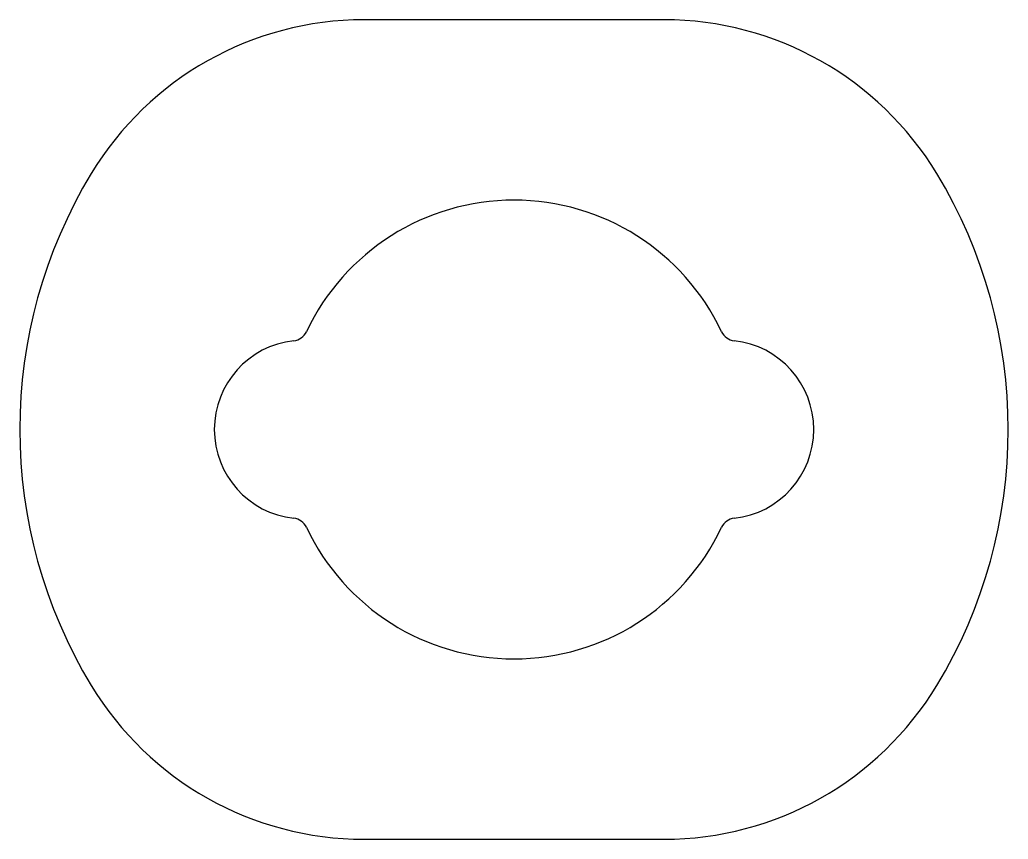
# Model space of a CAD drawing. Extents: x 1454.3 to 1485.3, y 1882.6 to 1908.3.
import ezdxf

# ---------------------------------------------------------------- set-up
doc = ezdxf.new("R2010")
doc.units = 0
doc.layers.get('0').update_dxf_attribs({"linetype": 'CONTINUOUS'})

msp = doc.modelspace()

# ---------------------------------------------------------------- linework, layer by layer
for p, q in [((1474.538, 1908.334), (1465.13, 1908.334)), ((1465.13, 1882.634), (1474.538, 1882.634))]:
    msp.add_line(p, q)
for centre, radius, start, end in [((1465.13, 1898.334), 10, 90, 148.7897), ((1474.538, 1898.334), 10, 31.2103, 90), ((1469.834, 1895.484), 15.5, 148.7896, 211.2104), ((1469.834, 1895.484), 15.5, 328.7896, 31.2104), ((1469.834, 1895.484), 7.195, 25.2316, 154.7684), ((1462.873, 1898.764), 0.5, 276.2775, 334.7684), ((1476.795, 1898.764), 0.5, 205.2316, 263.7225), ((1463.234, 1895.484), 2.8, 96.2775, 263.7225), ((1476.434, 1895.484), 2.8, 276.2775, 83.7225), ((1462.873, 1892.204), 0.5, 25.2316, 83.7225), ((1476.795, 1892.204), 0.5, 96.2775, 154.7684), ((1469.834, 1895.484), 7.195, 205.2316, 334.7684), ((1465.13, 1892.634), 10, 211.2103, 270), ((1474.538, 1892.634), 10, 270, 328.7896)]:
    msp.add_arc(centre, radius, start, end)

doc.saveas('drawing.dxf')
